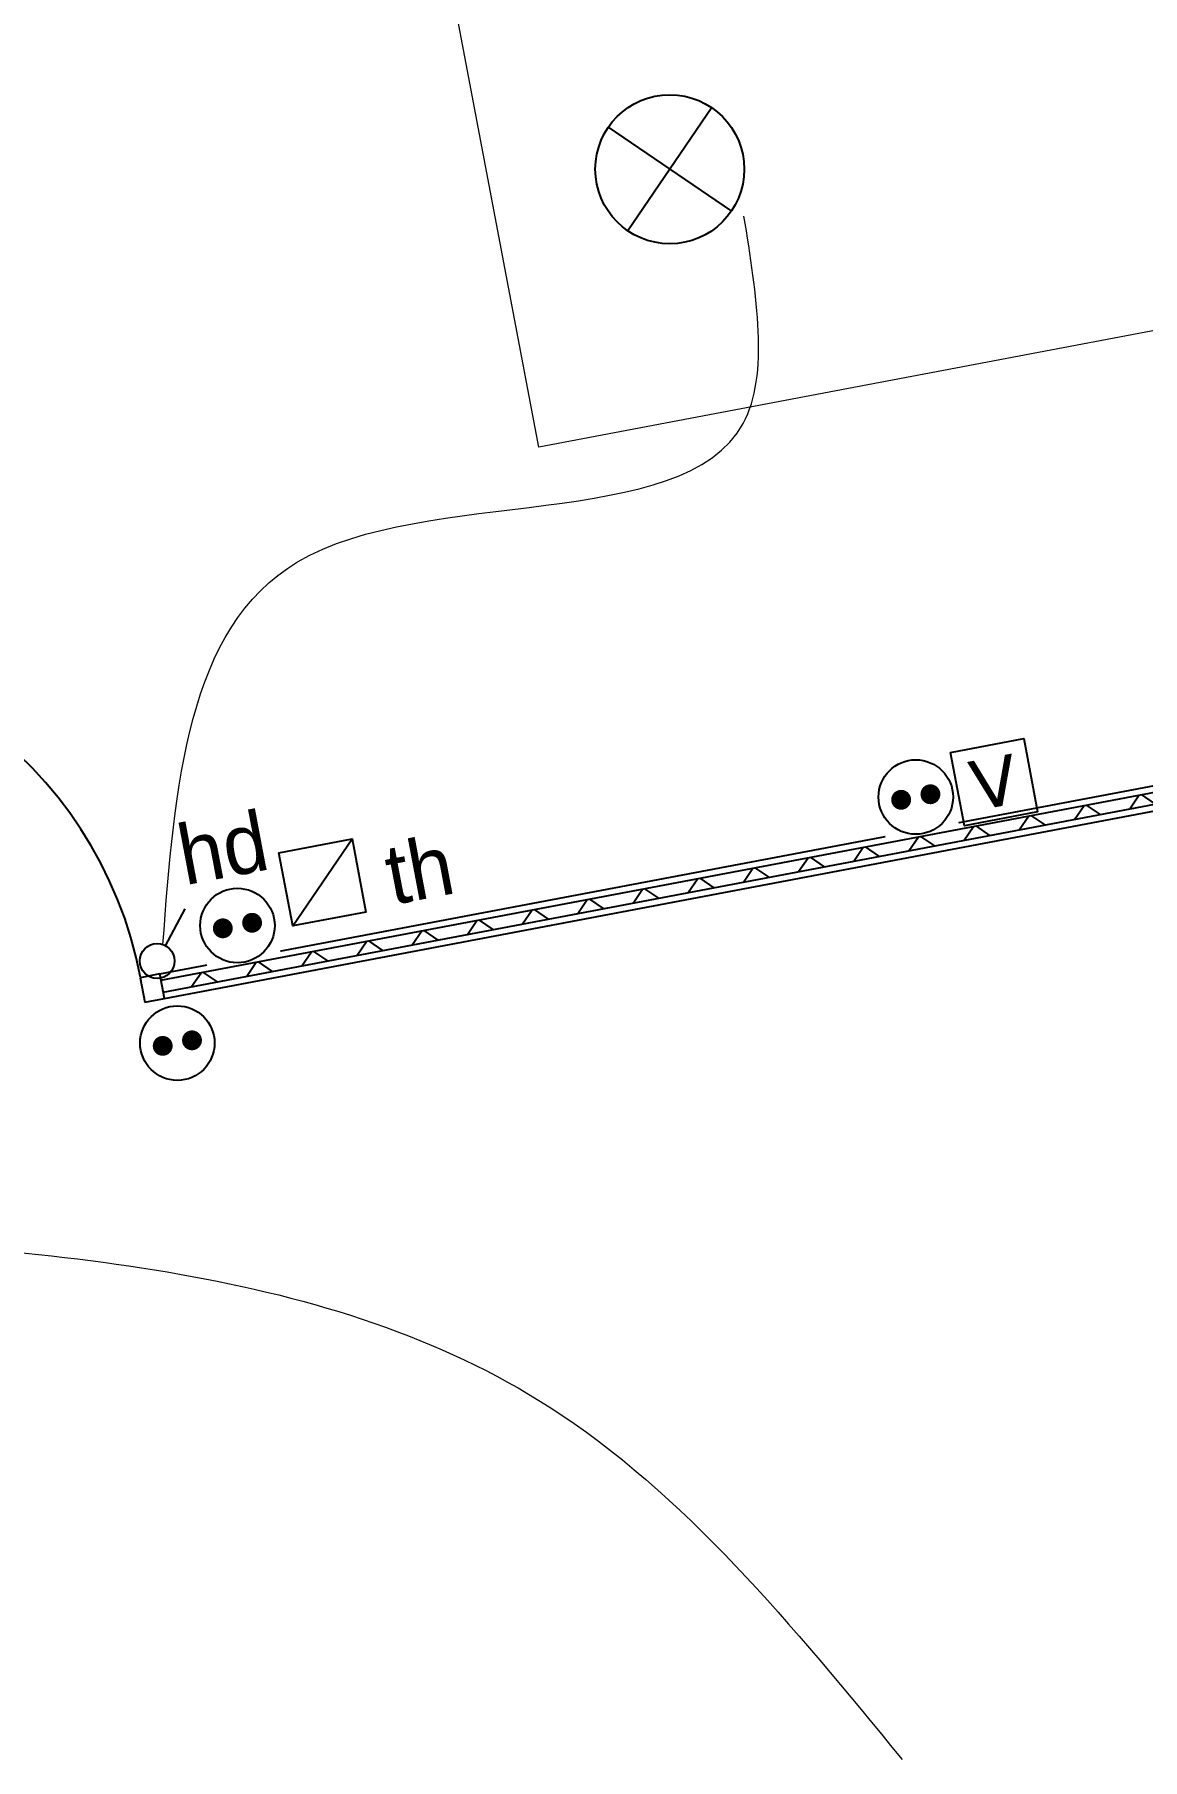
# Model space of a CAD drawing. Header units: centimetres. Extents: x 209280 to 319866, y -365283 to -277503.
# Drawn here: x 229178 to 231410, y -338801 to -335328 of the extents above; entities that cross this region are included whole.
import ezdxf

# ---------------------------------------------------------------- set-up
doc = ezdxf.new("R2010")
doc.units = ezdxf.units.CM
doc.layers.get('0').update_dxf_attribs({"color": 252})
doc.layers.add('prlm-ELEC-CFA', color=1, linetype='Continuous', lineweight=25)
doc.layers.add('prlm-ELEC-CFO', color=1, linetype='Continuous', lineweight=25)
doc.styles.add('prlm-elec-cfa', font='comic.ttf', dxfattribs={"height": 12})
doc.styles.add('prlm-elec-cfo', font='comic.ttf', dxfattribs={"height": 12})
doc.styles.get("Standard").update_dxf_attribs({"font": 'isocp.shx', "height": 100})

# ---------------------------------------------------------------- blocks, each defined once
blk = doc.blocks.new('xi.PC')
at = {"color": 0, "lineweight": 5}
blk.add_wipeout([(-7.5, -7.5), (7.5, -7.5), (7.5, 7.5), (-7.5, 7.5)], dxfattribs=at).dxf.layer = 'prlm-ELEC-CFO'
at = {"layer": 'prlm-ELEC-CFO', "color": 0, "linetype": 'ByBlock', "lineweight": 5, "const_width": 2}
for points in [[(-4, 0, 1), (-2, 0, 1)], [(2, 0, 1), (4, 0, 1)]]:
    blk.add_lwpolyline(points, format="xyb", close=True, dxfattribs=at)
at = {"layer": 'prlm-ELEC-CFO', "color": 0, "linetype": 'ByBlock', "lineweight": -2}
blk.add_circle((0, 0), 7.5, dxfattribs=at)
blk = doc.blocks.new('xi.TV')
at = {"layer": 'prlm-ELEC-CFA', "color": 0, "linetype": 'ByBlock', "lineweight": -2, "flags": 128}
blk.add_lwpolyline([(-7.5, 7.5), (7.5, 7.5), (7.5, -7.5), (-7.5, -7.5)], close=True, dxfattribs=at)
at = {"layer": 'prlm-ELEC-CFA', "color": 0, "linetype": 'ByBlock', "insert": (0, 0), "char_height": 10, "width": 11.36, "attachment_point": 5}
blk.add_mtext('{\\fVerdana|b0|i0|c0|p34;V}', dxfattribs=at)
blk = doc.blocks.new('xi.PCHD')
at = {"color": 0, "lineweight": 5}
blk.add_wipeout([(-7.5, -7.5), (7.5, -7.5), (7.5, 7.5), (-7.5, 7.5)], dxfattribs=at).dxf.layer = 'prlm-ELEC-CFO'
at = {"layer": 'prlm-ELEC-CFO', "color": 0, "linetype": 'ByBlock', "lineweight": 5, "const_width": 2}
for points in [[(-4, 0, 1), (-2, 0, 1)], [(2, 0, 1), (4, 0, 1)]]:
    blk.add_lwpolyline(points, format="xyb", close=True, dxfattribs=at)
at = {"layer": 'prlm-ELEC-CFO', "color": 0, "linetype": 'ByBlock', "lineweight": -2}
blk.add_circle((0, 0), 7.5, dxfattribs=at)
blk = doc.blocks.new('xi.SA')
at = {"layer": 'prlm-ELEC-CFO', "color": 0}
blk.add_lwpolyline([(0.2, -1.28), (5.5, 5.28)], dxfattribs=at)
blk.add_circle((-2, -4), 3.5, dxfattribs=at)
blk = doc.blocks.new('xi.PTCE')
at = {"layer": 'prlm-ELEC-CFO', "color": 0}
for points in [[(-10.61, 10.61), (10.61, -10.61)], [(10.61, 10.61), (-10.61, -10.61)]]:
    blk.add_lwpolyline(points, dxfattribs=at)
at = {"layer": 'prlm-ELEC-CFO', "color": 0, "linetype": 'ByBlock'}
blk.add_circle((0, 0), 15, dxfattribs=at)
blk = doc.blocks.new('Groupe-151-1')
at = {"linetype": 'Continuous', "lineweight": 18}
for p, q in [((14087.87, -46899.31), (14225.42, -46873.24)), ((14232.42, -46910.1), (14225.4, -46873.17)), ((14087.87, -46899.31), (14220.03, -46945.51)), ((14232.42, -46910.1), (14220, -46945.57))]:
    blk.add_line(p, q, dxfattribs=at)
at = {"linetype": 'Continuous'}
blk.add_line((14087.87, -46899.31), (14232.42, -46910.1), dxfattribs=at)
at = {"linetype": 'Continuous', "lineweight": 18, "flags": 128}
blk.add_lwpolyline([(14087.87, -46899.31), (14225.42, -46873.24), (14260.8, -47059.91), (14123.25, -47085.98)], close=True, dxfattribs=at)

msp = doc.modelspace()

# ---------------------------------------------------------------- hatches: boundary and pattern name
at = {"linetype": 'Continuous'}
h = msp.add_hatch(dxfattribs=at)
h.set_pattern_fill('02_ISOLANT', color=256, scale=10, angle=10.723595, style=0, pattern_type=2)
h.set_pattern_definition([(55.723595, (88960.93, 134700.79), (-66.106423, 45.054865), []), (145.723595, (88960.93, 134700.79), (45.054865, 66.106423), [])])
h.paths.add_polyline_path([(229432.536, -337232.295), (229437.002, -337255.876), (232922.018, -336595.889), (232917.552, -336572.308)])

# ---------------------------------------------------------------- linework, layer by layer
for p, q in [((229430.117, -337219.522), (232915.133, -336559.535)), ((229432.536, -337232.295), (232917.552, -336572.308)), ((229432.536, -337232.295), (232917.552, -336572.308)), ((229437.002, -337255.876), (232922.018, -336595.889)), ((229437.002, -337255.876), (232922.018, -336595.889)), ((229430.117, -337219.522), (229390.816, -337226.965))]:
    msp.add_line(p, q, dxfattribs=at)
at = {"linetype": 'Continuous', "lineweight": 25}
for p, q in [((229430.117, -337219.522), (232915.133, -336559.535)), ((229439.421, -337268.649), (232924.437, -336608.662)), ((229439.421, -337268.649), (229430.117, -337219.522))]:
    msp.add_line(p, q, dxfattribs=at)
at = {"linetype": 'Continuous'}
msp.add_arc((228575.311, -337381.404), 830.542, 10.723595, 98.653903, dxfattribs=at)
at = {"layer": 'prlm-ELEC-CFO', "color": 1}
msp.add_lwpolyline([(229698.063, -337122.722), (229817.533, -336947.43)], dxfattribs=at)
at = {"layer": 'prlm-ELEC-CFO', "lineweight": 13}
msp.add_spline([(228624.141, -337742.492), (230214.601, -338090.945), (230925.589, -338801.025)], degree=3, dxfattribs=at)

# ---------------------------------------------------------------- block references
at = {"xscale": 10, "yscale": 10, "zscale": 10}
msp.add_blockref('Groupe-151-1', (88960.928, 134700.79), dxfattribs=at)
at = {"layer": 'prlm-ELEC-CFA', "xscale": 10, "yscale": 10, "zscale": 10, "rotation": 10.72360141139323}
msp.add_blockref('xi.TV', (231110.592, -336833.426), dxfattribs=at)
at = {"layer": 'prlm-ELEC-CFO', "xscale": 10, "yscale": 10, "zscale": 10, "rotation": 10.72360141139323}
msp.add_blockref('xi.PTCE', (230457.446, -335599.371), dxfattribs=at)

# ---------------------------------------------------------------- next in the draw order: block references
for p in [(230952.937, -336863.282), (229465.554, -337358.702)]:
    msp.add_blockref('xi.PC', p, dxfattribs=at)

# ---------------------------------------------------------------- next in the draw order: texts
at = {"layer": 'prlm-ELEC-CFO', "lineweight": 20, "insert": (229557.14, -336966.481), "char_height": 120, "attachment_point": 5, "rotation": 10.723601, "line_spacing_factor": 0.8, "style": 'prlm-elec-cfo', "bg_fill": 3, "box_fill_scale": 1.1, "bg_fill_color": 256, "bg_fill_transparency": 0}
msp.add_mtext('hd', dxfattribs=at)

# ---------------------------------------------------------------- next in the draw order: linework, layer by layer
at = {"linetype": 'Continuous'}
for p, q in [((229439.423, -337268.66), (229430.117, -337219.522)), ((229390.816, -337226.965), (229400.121, -337276.103)), ((229400.121, -337276.103), (229439.423, -337268.66))]:
    msp.add_line(p, q, dxfattribs=at)

# ---------------------------------------------------------------- next in the draw order: block references
at = {"layer": 'prlm-ELEC-CFO', "xscale": 10, "yscale": 10, "zscale": 10, "rotation": 10.72360141139323}
msp.add_blockref('xi.PCHD', (229586.599, -337122.037), dxfattribs=at)

# ---------------------------------------------------------------- next in the draw order: linework, layer by layer
at = {"layer": 'prlm-ELEC-CFO', "lineweight": 13}
msp.add_spline([(229436.44, -337160.37), (229707.576, -336389.948), (230605.312, -336111.122), (230606.806, -335693.512)], degree=3, dxfattribs=at)

# ---------------------------------------------------------------- next in the draw order: block references
at = {"layer": 'prlm-ELEC-CFO', "xscale": 10, "yscale": 10, "zscale": 10, "rotation": 10.72360141139323}
msp.add_blockref('xi.SA', (229437.029, -337150.362), dxfattribs=at)

# ---------------------------------------------------------------- next in the draw order: texts
at = {"layer": 'prlm-ELEC-CFO', "lineweight": 20, "insert": (229953.215, -337010.198), "char_height": 120, "attachment_point": 5, "rotation": 10.723601, "line_spacing_factor": 0.8, "style": 'prlm-elec-cfa', "bg_fill": 3, "box_fill_scale": 1.1, "bg_fill_color": 256, "bg_fill_transparency": 0}
msp.add_mtext('th', dxfattribs=at)

# ---------------------------------------------------------------- next in the draw order: linework, layer by layer
at = {"layer": 'prlm-ELEC-CFO', "linetype": 'ByBlock', "lineweight": -2, "flags": 128}
msp.add_lwpolyline([(229670.152, -336975.341), (229817.533, -336947.43), (229845.443, -337094.811), (229698.063, -337122.722)], close=True, dxfattribs=at)

doc.saveas('drawing.dxf')
